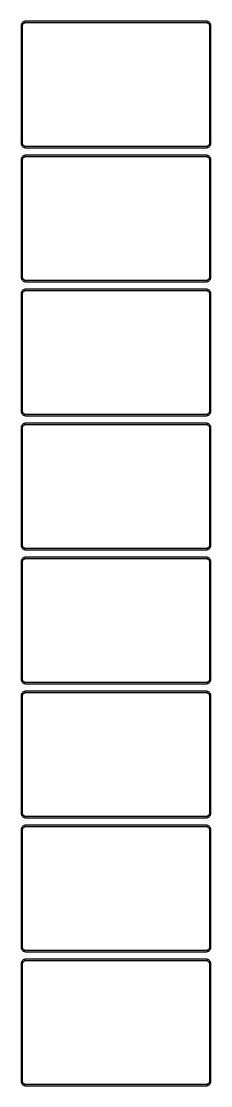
# Model space of a CAD drawing. Header units: metres. Extents: x -112 to 112, y 2310 to 4686.
# Drawn here: x -112 to 112, y 3423 to 4686 of the extents above; entities that cross this region are included whole.
import ezdxf

# ---------------------------------------------------------------- set-up
doc = ezdxf.new("R2010")
doc.units = ezdxf.units.M

msp = doc.modelspace()

# ---------------------------------------------------------------- linework, layer by layer
for p, q in [((-109.045, 4685.76), (-109.629, 4685.52)), ((-108.437, 4685.91), (-109.045, 4685.76)), ((-107.814, 4685.99), (-108.437, 4685.91)), ((107.814, 4685.99), (-107.814, 4685.99)), ((108.437, 4685.91), (107.814, 4685.99)), ((109.045, 4685.76), (108.437, 4685.91)), ((109.629, 4685.52), (109.045, 4685.76)), ((-112.461, 4681.63), (-112.5, 4681)), ((-112.5, 4681), (-112.5, 4541)), ((-112.343, 4682.24), (-112.461, 4681.63)), ((-112.149, 4682.84), (-112.343, 4682.24)), ((-111.882, 4683.41), (-112.149, 4682.84)), ((-111.545, 4683.94), (-111.882, 4683.41)), ((-111.145, 4684.42), (-111.545, 4683.94)), ((-110.687, 4684.85), (-111.145, 4684.42)), ((-111, 4680.5), (-110.968, 4681)), ((-111, 4541.5), (-111, 4680.5)), ((-110.968, 4681), (-110.874, 4681.49)), ((-110.874, 4681.49), (-110.719, 4681.97)), ((-110.719, 4681.97), (-110.505, 4682.43)), ((-110.179, 4685.22), (-110.687, 4684.85)), ((-110.505, 4682.43), (-110.236, 4682.85)), ((-110.236, 4682.85), (-109.916, 4683.24)), ((-109.629, 4685.52), (-110.179, 4685.22)), ((-109.916, 4683.24), (-109.55, 4683.58)), ((-109.55, 4683.58), (-109.143, 4683.88)), ((-109.143, 4683.88), (-108.703, 4684.12)), ((-108.703, 4684.12), (-108.236, 4684.3)), ((-108.236, 4684.3), (-107.75, 4684.43)), ((-107.75, 4684.43), (-107.251, 4684.49)), ((-107.251, 4684.49), (107.251, 4684.49)), ((107.251, 4684.49), (107.75, 4684.43)), ((107.75, 4684.43), (108.236, 4684.3)), ((108.236, 4684.3), (108.703, 4684.12)), ((108.703, 4684.12), (109.143, 4683.88)), ((109.143, 4683.88), (109.55, 4683.58)), ((109.55, 4683.58), (109.916, 4683.24)), ((110.179, 4685.22), (109.629, 4685.52)), ((109.916, 4683.24), (110.236, 4682.85)), ((110.687, 4684.85), (110.179, 4685.22)), ((110.236, 4682.85), (110.505, 4682.43)), ((110.505, 4682.43), (110.719, 4681.97)), ((111.145, 4684.42), (110.687, 4684.85)), ((110.719, 4681.97), (110.874, 4681.49)), ((110.874, 4681.49), (110.968, 4681)), ((110.968, 4681), (111, 4680.5)), ((111, 4680.5), (111, 4541.5)), ((111.545, 4683.94), (111.145, 4684.42)), ((111.882, 4683.41), (111.545, 4683.94)), ((112.149, 4682.84), (111.882, 4683.41)), ((112.343, 4682.24), (112.149, 4682.84)), ((112.461, 4681.63), (112.343, 4682.24)), ((112.5, 4681), (112.461, 4681.63)), ((112.5, 4541), (112.5, 4681)), ((-112.5, 4541), (-112.461, 4540.37)), ((-112.461, 4540.37), (-112.343, 4539.76)), ((-112.343, 4539.76), (-112.149, 4539.16)), ((-112.149, 4539.16), (-111.882, 4538.59)), ((-111.882, 4538.59), (-111.545, 4538.06)), ((-111.545, 4538.06), (-111.145, 4537.58)), ((-111.145, 4537.58), (-110.687, 4537.15)), ((-110.968, 4541), (-111, 4541.5)), ((-110.874, 4540.51), (-110.968, 4541)), ((-110.719, 4540.03), (-110.874, 4540.51)), ((-110.505, 4539.57), (-110.719, 4540.03)), ((-110.687, 4537.15), (-110.179, 4536.78)), ((-110.236, 4539.15), (-110.505, 4539.57)), ((-109.916, 4538.76), (-110.236, 4539.15)), ((-110.179, 4536.78), (-109.629, 4536.48)), ((-109.55, 4538.42), (-109.916, 4538.76)), ((-109.629, 4536.48), (-109.045, 4536.24)), ((-109.143, 4538.12), (-109.55, 4538.42)), ((-108.703, 4537.88), (-109.143, 4538.12)), ((-109.045, 4536.24), (-108.437, 4536.09)), ((-108.236, 4537.7), (-108.703, 4537.88)), ((-108.437, 4536.09), (-107.814, 4536.01)), ((-107.75, 4537.57), (-108.236, 4537.7)), ((-107.814, 4536.01), (107.814, 4536.01)), ((-107.251, 4537.51), (-107.75, 4537.57)), ((107.251, 4537.51), (-107.251, 4537.51)), ((107.75, 4537.57), (107.251, 4537.51)), ((108.236, 4537.7), (107.75, 4537.57)), ((107.814, 4536.01), (108.437, 4536.09)), ((108.703, 4537.88), (108.236, 4537.7)), ((108.437, 4536.09), (109.045, 4536.24)), ((109.143, 4538.12), (108.703, 4537.88)), ((109.045, 4536.24), (109.629, 4536.48)), ((109.55, 4538.42), (109.143, 4538.12)), ((109.916, 4538.76), (109.55, 4538.42)), ((109.629, 4536.48), (110.179, 4536.78)), ((110.236, 4539.15), (109.916, 4538.76)), ((110.179, 4536.78), (110.687, 4537.15)), ((110.505, 4539.57), (110.236, 4539.15)), ((110.719, 4540.03), (110.505, 4539.57)), ((110.687, 4537.15), (111.145, 4537.58)), ((110.874, 4540.51), (110.719, 4540.03)), ((110.968, 4541), (110.874, 4540.51)), ((111, 4541.5), (110.968, 4541)), ((111.145, 4537.58), (111.545, 4538.06)), ((111.545, 4538.06), (111.882, 4538.59)), ((111.882, 4538.59), (112.149, 4539.16)), ((112.149, 4539.16), (112.343, 4539.76)), ((112.343, 4539.76), (112.461, 4540.37)), ((112.461, 4540.37), (112.5, 4541)), ((-112.461, 4522.63), (-112.5, 4522)), ((-112.5, 4522), (-112.5, 4382)), ((-112.343, 4523.24), (-112.461, 4522.63)), ((-112.149, 4523.84), (-112.343, 4523.24)), ((-111.882, 4524.41), (-112.149, 4523.84)), ((-111.545, 4524.94), (-111.882, 4524.41)), ((-111.145, 4525.42), (-111.545, 4524.94)), ((-110.687, 4525.85), (-111.145, 4525.42)), ((-111, 4521.5), (-110.968, 4522)), ((-111, 4382.5), (-111, 4521.5)), ((-110.968, 4522), (-110.874, 4522.49)), ((-110.874, 4522.49), (-110.719, 4522.97)), ((-110.719, 4522.97), (-110.505, 4523.43)), ((-110.179, 4526.22), (-110.687, 4525.85)), ((-110.505, 4523.43), (-110.236, 4523.85)), ((-110.236, 4523.85), (-109.916, 4524.24)), ((-109.629, 4526.52), (-110.179, 4526.22)), ((-109.916, 4524.24), (-109.55, 4524.58)), ((-109.045, 4526.76), (-109.629, 4526.52)), ((-109.55, 4524.58), (-109.143, 4524.88)), ((-109.143, 4524.88), (-108.703, 4525.12)), ((-108.437, 4526.91), (-109.045, 4526.76)), ((-108.703, 4525.12), (-108.236, 4525.3)), ((-107.814, 4526.99), (-108.437, 4526.91)), ((-108.236, 4525.3), (-107.75, 4525.43)), ((107.814, 4526.99), (-107.814, 4526.99)), ((-107.75, 4525.43), (-107.251, 4525.49)), ((-107.251, 4525.49), (107.251, 4525.49)), ((107.251, 4525.49), (107.75, 4525.43)), ((107.75, 4525.43), (108.236, 4525.3)), ((108.437, 4526.91), (107.814, 4526.99)), ((108.236, 4525.3), (108.703, 4525.12)), ((109.045, 4526.76), (108.437, 4526.91)), ((108.703, 4525.12), (109.143, 4524.88)), ((109.629, 4526.52), (109.045, 4526.76)), ((109.143, 4524.88), (109.55, 4524.58)), ((109.55, 4524.58), (109.916, 4524.24)), ((110.179, 4526.22), (109.629, 4526.52)), ((109.916, 4524.24), (110.236, 4523.85)), ((110.687, 4525.85), (110.179, 4526.22)), ((110.236, 4523.85), (110.505, 4523.43)), ((110.505, 4523.43), (110.719, 4522.97)), ((111.145, 4525.42), (110.687, 4525.85)), ((110.719, 4522.97), (110.874, 4522.49)), ((110.874, 4522.49), (110.968, 4522)), ((110.968, 4522), (111, 4521.5)), ((111, 4521.5), (111, 4382.5)), ((111.545, 4524.94), (111.145, 4525.42)), ((111.882, 4524.41), (111.545, 4524.94)), ((112.149, 4523.84), (111.882, 4524.41)), ((112.343, 4523.24), (112.149, 4523.84)), ((112.461, 4522.63), (112.343, 4523.24)), ((112.5, 4522), (112.461, 4522.63)), ((112.5, 4382), (112.5, 4522)), ((-112.5, 4382), (-112.461, 4381.37)), ((-112.461, 4381.37), (-112.343, 4380.76)), ((-112.343, 4380.76), (-112.149, 4380.16)), ((-112.149, 4380.16), (-111.882, 4379.59)), ((-111.882, 4379.59), (-111.545, 4379.06)), ((-111.545, 4379.06), (-111.145, 4378.58)), ((-111.145, 4378.58), (-110.687, 4378.15)), ((-110.968, 4382), (-111, 4382.5)), ((-110.874, 4381.51), (-110.968, 4382)), ((-110.719, 4381.03), (-110.874, 4381.51)), ((-110.505, 4380.57), (-110.719, 4381.03)), ((-110.687, 4378.15), (-110.179, 4377.78)), ((-110.236, 4380.15), (-110.505, 4380.57)), ((-109.916, 4379.76), (-110.236, 4380.15)), ((-110.179, 4377.78), (-109.629, 4377.48)), ((-109.55, 4379.42), (-109.916, 4379.76)), ((-109.629, 4377.48), (-109.045, 4377.24)), ((-109.143, 4379.12), (-109.55, 4379.42)), ((-108.703, 4378.88), (-109.143, 4379.12)), ((-109.045, 4377.24), (-108.437, 4377.09)), ((-108.236, 4378.7), (-108.703, 4378.88)), ((-108.437, 4377.09), (-107.814, 4377.01)), ((-107.75, 4378.57), (-108.236, 4378.7)), ((-107.814, 4377.01), (107.814, 4377.01)), ((-107.251, 4378.51), (-107.75, 4378.57)), ((107.251, 4378.51), (-107.251, 4378.51)), ((107.75, 4378.57), (107.251, 4378.51)), ((108.236, 4378.7), (107.75, 4378.57)), ((107.814, 4377.01), (108.437, 4377.09)), ((108.703, 4378.88), (108.236, 4378.7)), ((108.437, 4377.09), (109.045, 4377.24)), ((109.143, 4379.12), (108.703, 4378.88)), ((109.045, 4377.24), (109.629, 4377.48)), ((109.55, 4379.42), (109.143, 4379.12)), ((109.916, 4379.76), (109.55, 4379.42)), ((109.629, 4377.48), (110.179, 4377.78)), ((110.236, 4380.15), (109.916, 4379.76)), ((110.179, 4377.78), (110.687, 4378.15)), ((110.505, 4380.57), (110.236, 4380.15)), ((110.719, 4381.03), (110.505, 4380.57)), ((110.687, 4378.15), (111.145, 4378.58)), ((110.874, 4381.51), (110.719, 4381.03)), ((110.968, 4382), (110.874, 4381.51)), ((111, 4382.5), (110.968, 4382)), ((111.145, 4378.58), (111.545, 4379.06)), ((111.545, 4379.06), (111.882, 4379.59)), ((111.882, 4379.59), (112.149, 4380.16)), ((112.149, 4380.16), (112.343, 4380.76)), ((112.343, 4380.76), (112.461, 4381.37)), ((112.461, 4381.37), (112.5, 4382)), ((-112.461, 4363.63), (-112.5, 4363)), ((-112.5, 4363), (-112.5, 4223)), ((-112.343, 4364.24), (-112.461, 4363.63)), ((-112.149, 4364.84), (-112.343, 4364.24)), ((-111.882, 4365.41), (-112.149, 4364.84)), ((-111.545, 4365.94), (-111.882, 4365.41)), ((-111.145, 4366.42), (-111.545, 4365.94)), ((-110.687, 4366.85), (-111.145, 4366.42)), ((-111, 4362.5), (-110.968, 4363)), ((-111, 4223.5), (-111, 4362.5)), ((-110.968, 4363), (-110.874, 4363.49)), ((-110.874, 4363.49), (-110.719, 4363.97)), ((-110.719, 4363.97), (-110.505, 4364.43)), ((-110.179, 4367.22), (-110.687, 4366.85)), ((-110.505, 4364.43), (-110.236, 4364.85)), ((-110.236, 4364.85), (-109.916, 4365.24)), ((-109.629, 4367.52), (-110.179, 4367.22)), ((-109.916, 4365.24), (-109.55, 4365.58)), ((-109.045, 4367.76), (-109.629, 4367.52)), ((-109.55, 4365.58), (-109.143, 4365.88)), ((-109.143, 4365.88), (-108.703, 4366.12)), ((-108.437, 4367.91), (-109.045, 4367.76)), ((-108.703, 4366.12), (-108.236, 4366.3)), ((-107.814, 4367.99), (-108.437, 4367.91)), ((-108.236, 4366.3), (-107.75, 4366.43)), ((107.814, 4367.99), (-107.814, 4367.99)), ((-107.75, 4366.43), (-107.251, 4366.49)), ((-107.251, 4366.49), (107.251, 4366.49)), ((107.251, 4366.49), (107.75, 4366.43)), ((107.75, 4366.43), (108.236, 4366.3)), ((108.437, 4367.91), (107.814, 4367.99)), ((108.236, 4366.3), (108.703, 4366.12)), ((109.045, 4367.76), (108.437, 4367.91)), ((108.703, 4366.12), (109.143, 4365.88)), ((109.629, 4367.52), (109.045, 4367.76)), ((109.143, 4365.88), (109.55, 4365.58)), ((109.55, 4365.58), (109.916, 4365.24)), ((110.179, 4367.22), (109.629, 4367.52)), ((109.916, 4365.24), (110.236, 4364.85)), ((110.687, 4366.85), (110.179, 4367.22)), ((110.236, 4364.85), (110.505, 4364.43)), ((110.505, 4364.43), (110.719, 4363.97)), ((111.145, 4366.42), (110.687, 4366.85)), ((110.719, 4363.97), (110.874, 4363.49)), ((110.874, 4363.49), (110.968, 4363)), ((110.968, 4363), (111, 4362.5)), ((111, 4362.5), (111, 4223.5)), ((111.545, 4365.94), (111.145, 4366.42)), ((111.882, 4365.41), (111.545, 4365.94)), ((112.149, 4364.84), (111.882, 4365.41)), ((112.343, 4364.24), (112.149, 4364.84)), ((112.461, 4363.63), (112.343, 4364.24)), ((112.5, 4363), (112.461, 4363.63)), ((112.5, 4223), (112.5, 4363)), ((-112.5, 4223), (-112.461, 4222.37)), ((-112.461, 4222.37), (-112.343, 4221.76)), ((-112.343, 4221.76), (-112.149, 4221.16)), ((-112.149, 4221.16), (-111.882, 4220.59)), ((-111.882, 4220.59), (-111.545, 4220.06)), ((-111.545, 4220.06), (-111.145, 4219.58)), ((-111.145, 4219.58), (-110.687, 4219.15)), ((-110.968, 4223), (-111, 4223.5)), ((-110.874, 4222.51), (-110.968, 4223)), ((-110.719, 4222.03), (-110.874, 4222.51)), ((-110.505, 4221.57), (-110.719, 4222.03)), ((-110.687, 4219.15), (-110.179, 4218.78)), ((-110.236, 4221.15), (-110.505, 4221.57)), ((-109.916, 4220.76), (-110.236, 4221.15)), ((-110.179, 4218.78), (-109.629, 4218.48)), ((-109.55, 4220.42), (-109.916, 4220.76)), ((-109.629, 4218.48), (-109.045, 4218.24)), ((-109.143, 4220.12), (-109.55, 4220.42)), ((-108.703, 4219.88), (-109.143, 4220.12)), ((-108.236, 4219.7), (-108.703, 4219.88)), ((-107.75, 4219.57), (-108.236, 4219.7)), ((-107.251, 4219.51), (-107.75, 4219.57)), ((107.251, 4219.51), (-107.251, 4219.51)), ((107.75, 4219.57), (107.251, 4219.51)), ((108.236, 4219.7), (107.75, 4219.57)), ((108.703, 4219.88), (108.236, 4219.7)), ((109.143, 4220.12), (108.703, 4219.88)), ((109.045, 4218.24), (109.629, 4218.48)), ((109.55, 4220.42), (109.143, 4220.12)), ((109.916, 4220.76), (109.55, 4220.42)), ((109.629, 4218.48), (110.179, 4218.78)), ((110.236, 4221.15), (109.916, 4220.76)), ((110.179, 4218.78), (110.687, 4219.15)), ((110.505, 4221.57), (110.236, 4221.15)), ((110.719, 4222.03), (110.505, 4221.57)), ((110.687, 4219.15), (111.145, 4219.58)), ((110.874, 4222.51), (110.719, 4222.03)), ((110.968, 4223), (110.874, 4222.51)), ((111, 4223.5), (110.968, 4223)), ((111.145, 4219.58), (111.545, 4220.06)), ((111.545, 4220.06), (111.882, 4220.59)), ((111.882, 4220.59), (112.149, 4221.16)), ((112.149, 4221.16), (112.343, 4221.76)), ((112.343, 4221.76), (112.461, 4222.37)), ((112.461, 4222.37), (112.5, 4223)), ((-112.149, 4205.84), (-112.343, 4205.24)), ((-111.882, 4206.41), (-112.149, 4205.84)), ((-111.545, 4206.94), (-111.882, 4206.41)), ((-111.145, 4207.42), (-111.545, 4206.94)), ((-110.687, 4207.85), (-111.145, 4207.42)), ((-110.179, 4208.22), (-110.687, 4207.85)), ((-110.505, 4205.43), (-110.236, 4205.85)), ((-110.236, 4205.85), (-109.916, 4206.24)), ((-109.629, 4208.52), (-110.179, 4208.22)), ((-109.916, 4206.24), (-109.55, 4206.58)), ((-109.045, 4208.76), (-109.629, 4208.52)), ((-109.55, 4206.58), (-109.143, 4206.88)), ((-109.143, 4206.88), (-108.703, 4207.12)), ((-109.045, 4218.24), (-108.437, 4218.09)), ((-108.437, 4208.91), (-109.045, 4208.76)), ((-108.703, 4207.12), (-108.236, 4207.3)), ((-108.437, 4218.09), (-107.814, 4218.01)), ((-107.814, 4208.99), (-108.437, 4208.91)), ((-108.236, 4207.3), (-107.75, 4207.43)), ((-107.814, 4218.01), (107.814, 4218.01)), ((107.814, 4208.99), (-107.814, 4208.99)), ((-107.75, 4207.43), (-107.251, 4207.49)), ((-107.251, 4207.49), (107.251, 4207.49)), ((107.251, 4207.49), (107.75, 4207.43)), ((107.75, 4207.43), (108.236, 4207.3)), ((107.814, 4218.01), (108.437, 4218.09)), ((108.437, 4208.91), (107.814, 4208.99)), ((108.236, 4207.3), (108.703, 4207.12)), ((108.437, 4218.09), (109.045, 4218.24)), ((109.045, 4208.76), (108.437, 4208.91)), ((108.703, 4207.12), (109.143, 4206.88)), ((109.629, 4208.52), (109.045, 4208.76)), ((109.143, 4206.88), (109.55, 4206.58)), ((109.55, 4206.58), (109.916, 4206.24)), ((110.179, 4208.22), (109.629, 4208.52)), ((109.916, 4206.24), (110.236, 4205.85)), ((110.687, 4207.85), (110.179, 4208.22)), ((110.236, 4205.85), (110.505, 4205.43)), ((111.145, 4207.42), (110.687, 4207.85)), ((111.545, 4206.94), (111.145, 4207.42)), ((111.882, 4206.41), (111.545, 4206.94)), ((112.149, 4205.84), (111.882, 4206.41)), ((112.343, 4205.24), (112.149, 4205.84)), ((-112.461, 4204.63), (-112.5, 4204)), ((-112.5, 4204), (-112.5, 4064)), ((-112.343, 4205.24), (-112.461, 4204.63)), ((-111, 4203.5), (-110.968, 4204)), ((-111, 4064.5), (-111, 4203.5)), ((-110.968, 4204), (-110.874, 4204.49)), ((-110.874, 4204.49), (-110.719, 4204.97)), ((-110.719, 4204.97), (-110.505, 4205.43)), ((110.505, 4205.43), (110.719, 4204.97)), ((110.719, 4204.97), (110.874, 4204.49)), ((110.874, 4204.49), (110.968, 4204)), ((110.968, 4204), (111, 4203.5)), ((111, 4203.5), (111, 4064.5)), ((112.461, 4204.63), (112.343, 4205.24)), ((112.5, 4204), (112.461, 4204.63)), ((112.5, 4064), (112.5, 4204)), ((-112.5, 4064), (-112.461, 4063.37)), ((-112.461, 4063.37), (-112.343, 4062.76)), ((-112.343, 4062.76), (-112.149, 4062.16)), ((-112.149, 4062.16), (-111.882, 4061.59)), ((-111.882, 4061.59), (-111.545, 4061.06)), ((-111.545, 4061.06), (-111.145, 4060.58)), ((-111.145, 4060.58), (-110.687, 4060.15)), ((-110.968, 4064), (-111, 4064.5)), ((-110.874, 4063.51), (-110.968, 4064)), ((-110.719, 4063.03), (-110.874, 4063.51)), ((-110.505, 4062.57), (-110.719, 4063.03)), ((-110.687, 4060.15), (-110.179, 4059.78)), ((-110.236, 4062.15), (-110.505, 4062.57)), ((-109.916, 4061.76), (-110.236, 4062.15)), ((-110.179, 4059.78), (-109.629, 4059.48)), ((-109.55, 4061.42), (-109.916, 4061.76)), ((-109.629, 4059.48), (-109.045, 4059.24)), ((-109.143, 4061.12), (-109.55, 4061.42)), ((-108.703, 4060.88), (-109.143, 4061.12)), ((-109.045, 4059.24), (-108.437, 4059.09)), ((-108.236, 4060.7), (-108.703, 4060.88)), ((-108.437, 4059.09), (-107.814, 4059.01)), ((-107.75, 4060.57), (-108.236, 4060.7)), ((-107.814, 4059.01), (107.814, 4059.01)), ((-107.251, 4060.51), (-107.75, 4060.57)), ((107.251, 4060.51), (-107.251, 4060.51)), ((107.75, 4060.57), (107.251, 4060.51)), ((108.236, 4060.7), (107.75, 4060.57)), ((107.814, 4059.01), (108.437, 4059.09)), ((108.703, 4060.88), (108.236, 4060.7)), ((108.437, 4059.09), (109.045, 4059.24)), ((109.143, 4061.12), (108.703, 4060.88)), ((109.045, 4059.24), (109.629, 4059.48)), ((109.55, 4061.42), (109.143, 4061.12)), ((109.916, 4061.76), (109.55, 4061.42)), ((109.629, 4059.48), (110.179, 4059.78)), ((110.236, 4062.15), (109.916, 4061.76)), ((110.179, 4059.78), (110.687, 4060.15)), ((110.505, 4062.57), (110.236, 4062.15)), ((110.719, 4063.03), (110.505, 4062.57)), ((110.687, 4060.15), (111.145, 4060.58)), ((110.874, 4063.51), (110.719, 4063.03)), ((110.968, 4064), (110.874, 4063.51)), ((111, 4064.5), (110.968, 4064)), ((111.145, 4060.58), (111.545, 4061.06)), ((111.545, 4061.06), (111.882, 4061.59)), ((111.882, 4061.59), (112.149, 4062.16)), ((112.149, 4062.16), (112.343, 4062.76)), ((112.343, 4062.76), (112.461, 4063.37)), ((112.461, 4063.37), (112.5, 4064)), ((-112.461, 4045.63), (-112.5, 4045)), ((-112.5, 4045), (-112.5, 3905)), ((-112.343, 4046.24), (-112.461, 4045.63)), ((-112.149, 4046.84), (-112.343, 4046.24)), ((-111.882, 4047.41), (-112.149, 4046.84)), ((-111.545, 4047.94), (-111.882, 4047.41)), ((-111.145, 4048.42), (-111.545, 4047.94)), ((-110.687, 4048.85), (-111.145, 4048.42)), ((-111, 4044.5), (-110.968, 4045)), ((-111, 3905.5), (-111, 4044.5)), ((-110.968, 4045), (-110.874, 4045.49)), ((-110.874, 4045.49), (-110.719, 4045.97)), ((-110.719, 4045.97), (-110.505, 4046.43)), ((-110.179, 4049.22), (-110.687, 4048.85)), ((-110.505, 4046.43), (-110.236, 4046.85)), ((-110.236, 4046.85), (-109.916, 4047.24)), ((-109.629, 4049.52), (-110.179, 4049.22)), ((-109.916, 4047.24), (-109.55, 4047.58)), ((-109.045, 4049.76), (-109.629, 4049.52)), ((-109.55, 4047.58), (-109.143, 4047.88)), ((-109.143, 4047.88), (-108.703, 4048.12)), ((-108.437, 4049.91), (-109.045, 4049.76)), ((-108.703, 4048.12), (-108.236, 4048.3)), ((-107.814, 4049.99), (-108.437, 4049.91)), ((-108.236, 4048.3), (-107.75, 4048.43)), ((107.814, 4049.99), (-107.814, 4049.99)), ((-107.75, 4048.43), (-107.251, 4048.49)), ((-107.251, 4048.49), (107.251, 4048.49)), ((107.251, 4048.49), (107.75, 4048.43)), ((107.75, 4048.43), (108.236, 4048.3)), ((108.437, 4049.91), (107.814, 4049.99)), ((108.236, 4048.3), (108.703, 4048.12)), ((109.045, 4049.76), (108.437, 4049.91)), ((108.703, 4048.12), (109.143, 4047.88)), ((109.629, 4049.52), (109.045, 4049.76)), ((109.143, 4047.88), (109.55, 4047.58)), ((109.55, 4047.58), (109.916, 4047.24)), ((110.179, 4049.22), (109.629, 4049.52)), ((109.916, 4047.24), (110.236, 4046.85)), ((110.687, 4048.85), (110.179, 4049.22)), ((110.236, 4046.85), (110.505, 4046.43)), ((110.505, 4046.43), (110.719, 4045.97)), ((111.145, 4048.42), (110.687, 4048.85)), ((110.719, 4045.97), (110.874, 4045.49)), ((110.874, 4045.49), (110.968, 4045)), ((110.968, 4045), (111, 4044.5)), ((111, 4044.5), (111, 3905.5)), ((111.545, 4047.94), (111.145, 4048.42)), ((111.882, 4047.41), (111.545, 4047.94)), ((112.149, 4046.84), (111.882, 4047.41)), ((112.343, 4046.24), (112.149, 4046.84)), ((112.461, 4045.63), (112.343, 4046.24)), ((112.5, 4045), (112.461, 4045.63)), ((112.5, 3905), (112.5, 4045)), ((-112.5, 3905), (-112.461, 3904.37)), ((-112.461, 3904.37), (-112.343, 3903.76)), ((-112.343, 3903.76), (-112.149, 3903.16)), ((-112.149, 3903.16), (-111.882, 3902.59)), ((-110.968, 3905), (-111, 3905.5)), ((-110.874, 3904.51), (-110.968, 3905)), ((-110.719, 3904.03), (-110.874, 3904.51)), ((-110.505, 3903.57), (-110.719, 3904.03)), ((-110.236, 3903.15), (-110.505, 3903.57)), ((-109.916, 3902.76), (-110.236, 3903.15)), ((-109.55, 3902.42), (-109.916, 3902.76)), ((109.916, 3902.76), (109.55, 3902.42)), ((110.236, 3903.15), (109.916, 3902.76)), ((110.505, 3903.57), (110.236, 3903.15)), ((110.719, 3904.03), (110.505, 3903.57)), ((110.874, 3904.51), (110.719, 3904.03)), ((110.968, 3905), (110.874, 3904.51)), ((111, 3905.5), (110.968, 3905)), ((111.882, 3902.59), (112.149, 3903.16)), ((112.149, 3903.16), (112.343, 3903.76)), ((112.343, 3903.76), (112.461, 3904.37)), ((112.461, 3904.37), (112.5, 3905)), ((-111.882, 3902.59), (-111.545, 3902.06)), ((-111.545, 3902.06), (-111.145, 3901.58)), ((-111.145, 3901.58), (-110.687, 3901.15)), ((-110.687, 3901.15), (-110.179, 3900.78)), ((-110.179, 3890.22), (-110.687, 3889.85)), ((-110.179, 3900.78), (-109.629, 3900.48)), ((-109.629, 3890.52), (-110.179, 3890.22)), ((-109.629, 3900.48), (-109.045, 3900.24)), ((-109.045, 3890.76), (-109.629, 3890.52)), ((-109.143, 3902.12), (-109.55, 3902.42)), ((-108.703, 3901.88), (-109.143, 3902.12)), ((-109.045, 3900.24), (-108.437, 3900.09)), ((-108.437, 3890.91), (-109.045, 3890.76)), ((-108.236, 3901.7), (-108.703, 3901.88)), ((-108.437, 3900.09), (-107.814, 3900.01)), ((-107.814, 3890.99), (-108.437, 3890.91)), ((-107.75, 3901.57), (-108.236, 3901.7)), ((-107.814, 3900.01), (107.814, 3900.01)), ((107.814, 3890.99), (-107.814, 3890.99)), ((-107.251, 3901.51), (-107.75, 3901.57)), ((107.251, 3901.51), (-107.251, 3901.51)), ((107.75, 3901.57), (107.251, 3901.51)), ((108.236, 3901.7), (107.75, 3901.57)), ((107.814, 3900.01), (108.437, 3900.09)), ((108.437, 3890.91), (107.814, 3890.99)), ((108.703, 3901.88), (108.236, 3901.7)), ((108.437, 3900.09), (109.045, 3900.24)), ((109.045, 3890.76), (108.437, 3890.91)), ((109.143, 3902.12), (108.703, 3901.88)), ((109.045, 3900.24), (109.629, 3900.48)), ((109.629, 3890.52), (109.045, 3890.76)), ((109.55, 3902.42), (109.143, 3902.12)), ((109.629, 3900.48), (110.179, 3900.78)), ((110.179, 3890.22), (109.629, 3890.52)), ((110.179, 3900.78), (110.687, 3901.15)), ((110.687, 3889.85), (110.179, 3890.22)), ((110.687, 3901.15), (111.145, 3901.58)), ((111.145, 3901.58), (111.545, 3902.06)), ((111.545, 3902.06), (111.882, 3902.59)), ((-112.461, 3886.63), (-112.5, 3886)), ((-112.5, 3886), (-112.5, 3746)), ((-112.343, 3887.24), (-112.461, 3886.63)), ((-112.149, 3887.84), (-112.343, 3887.24)), ((-111.882, 3888.41), (-112.149, 3887.84)), ((-111.545, 3888.94), (-111.882, 3888.41)), ((-111.145, 3889.42), (-111.545, 3888.94)), ((-110.687, 3889.85), (-111.145, 3889.42)), ((-111, 3885.5), (-110.968, 3886)), ((-111, 3746.5), (-111, 3885.5)), ((-110.968, 3886), (-110.874, 3886.49)), ((-110.874, 3886.49), (-110.719, 3886.97)), ((-110.719, 3886.97), (-110.505, 3887.43)), ((-110.505, 3887.43), (-110.236, 3887.85)), ((-110.236, 3887.85), (-109.916, 3888.24)), ((-109.916, 3888.24), (-109.55, 3888.58)), ((-109.55, 3888.58), (-109.143, 3888.88)), ((-109.143, 3888.88), (-108.703, 3889.12)), ((-108.703, 3889.12), (-108.236, 3889.3)), ((-108.236, 3889.3), (-107.75, 3889.43)), ((-107.75, 3889.43), (-107.251, 3889.49)), ((-107.251, 3889.49), (107.251, 3889.49)), ((107.251, 3889.49), (107.75, 3889.43)), ((107.75, 3889.43), (108.236, 3889.3)), ((108.236, 3889.3), (108.703, 3889.12)), ((108.703, 3889.12), (109.143, 3888.88)), ((109.143, 3888.88), (109.55, 3888.58)), ((109.55, 3888.58), (109.916, 3888.24)), ((109.916, 3888.24), (110.236, 3887.85)), ((110.236, 3887.85), (110.505, 3887.43)), ((110.505, 3887.43), (110.719, 3886.97)), ((111.145, 3889.42), (110.687, 3889.85)), ((110.719, 3886.97), (110.874, 3886.49)), ((110.874, 3886.49), (110.968, 3886)), ((110.968, 3886), (111, 3885.5)), ((111, 3885.5), (111, 3746.5)), ((111.545, 3888.94), (111.145, 3889.42)), ((111.882, 3888.41), (111.545, 3888.94)), ((112.149, 3887.84), (111.882, 3888.41)), ((112.343, 3887.24), (112.149, 3887.84)), ((112.461, 3886.63), (112.343, 3887.24)), ((112.5, 3886), (112.461, 3886.63)), ((112.5, 3746), (112.5, 3886)), ((-112.5, 3746), (-112.461, 3745.37)), ((-112.461, 3745.37), (-112.343, 3744.76)), ((-112.343, 3744.76), (-112.149, 3744.16)), ((-112.149, 3744.16), (-111.882, 3743.59)), ((-111.882, 3743.59), (-111.545, 3743.06)), ((-111.545, 3743.06), (-111.145, 3742.58)), ((-111.145, 3742.58), (-110.687, 3742.15)), ((-110.968, 3746), (-111, 3746.5)), ((-110.874, 3745.51), (-110.968, 3746)), ((-110.719, 3745.03), (-110.874, 3745.51)), ((-110.505, 3744.57), (-110.719, 3745.03)), ((-110.687, 3742.15), (-110.179, 3741.78)), ((-110.236, 3744.15), (-110.505, 3744.57)), ((-109.916, 3743.76), (-110.236, 3744.15)), ((-110.179, 3741.78), (-109.629, 3741.48)), ((-109.55, 3743.42), (-109.916, 3743.76)), ((-109.629, 3741.48), (-109.045, 3741.24)), ((-109.143, 3743.12), (-109.55, 3743.42)), ((-108.703, 3742.88), (-109.143, 3743.12)), ((-109.045, 3741.24), (-108.437, 3741.09)), ((-108.236, 3742.7), (-108.703, 3742.88)), ((-108.437, 3741.09), (-107.814, 3741.01)), ((-107.75, 3742.57), (-108.236, 3742.7)), ((-107.814, 3741.01), (107.814, 3741.01)), ((-107.251, 3742.51), (-107.75, 3742.57)), ((107.251, 3742.51), (-107.251, 3742.51)), ((107.75, 3742.57), (107.251, 3742.51)), ((108.236, 3742.7), (107.75, 3742.57)), ((107.814, 3741.01), (108.437, 3741.09)), ((108.703, 3742.88), (108.236, 3742.7)), ((108.437, 3741.09), (109.045, 3741.24)), ((109.143, 3743.12), (108.703, 3742.88)), ((109.045, 3741.24), (109.629, 3741.48)), ((109.55, 3743.42), (109.143, 3743.12)), ((109.916, 3743.76), (109.55, 3743.42)), ((109.629, 3741.48), (110.179, 3741.78)), ((110.236, 3744.15), (109.916, 3743.76)), ((110.179, 3741.78), (110.687, 3742.15)), ((110.505, 3744.57), (110.236, 3744.15)), ((110.719, 3745.03), (110.505, 3744.57)), ((110.687, 3742.15), (111.145, 3742.58)), ((110.874, 3745.51), (110.719, 3745.03)), ((110.968, 3746), (110.874, 3745.51)), ((111, 3746.5), (110.968, 3746)), ((111.145, 3742.58), (111.545, 3743.06)), ((111.545, 3743.06), (111.882, 3743.59)), ((111.882, 3743.59), (112.149, 3744.16)), ((112.149, 3744.16), (112.343, 3744.76)), ((112.343, 3744.76), (112.461, 3745.37)), ((112.461, 3745.37), (112.5, 3746)), ((-112.461, 3727.63), (-112.5, 3727)), ((-112.5, 3727), (-112.5, 3587)), ((-112.343, 3728.24), (-112.461, 3727.63)), ((-112.149, 3728.84), (-112.343, 3728.24)), ((-111.882, 3729.41), (-112.149, 3728.84)), ((-111.545, 3729.94), (-111.882, 3729.41)), ((-111.145, 3730.42), (-111.545, 3729.94)), ((-110.687, 3730.85), (-111.145, 3730.42)), ((-111, 3726.5), (-110.968, 3727)), ((-111, 3587.5), (-111, 3726.5)), ((-110.968, 3727), (-110.874, 3727.49)), ((-110.874, 3727.49), (-110.719, 3727.97)), ((-110.719, 3727.97), (-110.505, 3728.43)), ((-110.179, 3731.22), (-110.687, 3730.85)), ((-110.505, 3728.43), (-110.236, 3728.85)), ((-110.236, 3728.85), (-109.916, 3729.24)), ((-109.629, 3731.52), (-110.179, 3731.22)), ((-109.916, 3729.24), (-109.55, 3729.58)), ((-109.045, 3731.76), (-109.629, 3731.52)), ((-109.55, 3729.58), (-109.143, 3729.88)), ((-109.143, 3729.88), (-108.703, 3730.12)), ((-108.437, 3731.91), (-109.045, 3731.76)), ((-108.703, 3730.12), (-108.236, 3730.3)), ((-107.814, 3731.99), (-108.437, 3731.91)), ((-108.236, 3730.3), (-107.75, 3730.43)), ((107.814, 3731.99), (-107.814, 3731.99)), ((-107.75, 3730.43), (-107.251, 3730.49)), ((-107.251, 3730.49), (107.251, 3730.49)), ((107.251, 3730.49), (107.75, 3730.43)), ((107.75, 3730.43), (108.236, 3730.3)), ((108.437, 3731.91), (107.814, 3731.99)), ((108.236, 3730.3), (108.703, 3730.12)), ((109.045, 3731.76), (108.437, 3731.91)), ((108.703, 3730.12), (109.143, 3729.88)), ((109.629, 3731.52), (109.045, 3731.76)), ((109.143, 3729.88), (109.55, 3729.58)), ((109.55, 3729.58), (109.916, 3729.24)), ((110.179, 3731.22), (109.629, 3731.52)), ((109.916, 3729.24), (110.236, 3728.85)), ((110.687, 3730.85), (110.179, 3731.22)), ((110.236, 3728.85), (110.505, 3728.43)), ((110.505, 3728.43), (110.719, 3727.97)), ((111.145, 3730.42), (110.687, 3730.85)), ((110.719, 3727.97), (110.874, 3727.49)), ((110.874, 3727.49), (110.968, 3727)), ((110.968, 3727), (111, 3726.5)), ((111, 3726.5), (111, 3587.5)), ((111.545, 3729.94), (111.145, 3730.42)), ((111.882, 3729.41), (111.545, 3729.94)), ((112.149, 3728.84), (111.882, 3729.41)), ((112.343, 3728.24), (112.149, 3728.84)), ((112.461, 3727.63), (112.343, 3728.24)), ((112.5, 3727), (112.461, 3727.63)), ((112.5, 3587), (112.5, 3727)), ((-112.5, 3587), (-112.461, 3586.37)), ((-110.968, 3587), (-111, 3587.5)), ((-110.874, 3586.51), (-110.968, 3587)), ((110.968, 3587), (110.874, 3586.51)), ((111, 3587.5), (110.968, 3587)), ((112.461, 3586.37), (112.5, 3587)), ((-112.461, 3586.37), (-112.343, 3585.76)), ((-112.343, 3585.76), (-112.149, 3585.16)), ((-112.149, 3585.16), (-111.882, 3584.59)), ((-111.882, 3584.59), (-111.545, 3584.06)), ((-111.545, 3584.06), (-111.145, 3583.58)), ((-111.145, 3583.58), (-110.687, 3583.15)), ((-110.719, 3586.03), (-110.874, 3586.51)), ((-110.505, 3585.57), (-110.719, 3586.03)), ((-110.687, 3583.15), (-110.179, 3582.78)), ((-110.236, 3585.15), (-110.505, 3585.57)), ((-109.916, 3584.76), (-110.236, 3585.15)), ((-110.179, 3582.78), (-109.629, 3582.48)), ((-109.55, 3584.42), (-109.916, 3584.76)), ((-109.629, 3582.48), (-109.045, 3582.24)), ((-109.143, 3584.12), (-109.55, 3584.42)), ((-108.703, 3583.88), (-109.143, 3584.12)), ((-109.045, 3582.24), (-108.437, 3582.09)), ((-108.236, 3583.7), (-108.703, 3583.88)), ((-108.437, 3582.09), (-107.814, 3582.01)), ((-107.75, 3583.57), (-108.236, 3583.7)), ((-107.814, 3582.01), (107.814, 3582.01)), ((-107.251, 3583.51), (-107.75, 3583.57)), ((107.251, 3583.51), (-107.251, 3583.51)), ((107.75, 3583.57), (107.251, 3583.51)), ((108.236, 3583.7), (107.75, 3583.57)), ((107.814, 3582.01), (108.437, 3582.09)), ((108.703, 3583.88), (108.236, 3583.7)), ((108.437, 3582.09), (109.045, 3582.24)), ((109.143, 3584.12), (108.703, 3583.88)), ((109.045, 3582.24), (109.629, 3582.48)), ((109.55, 3584.42), (109.143, 3584.12)), ((109.916, 3584.76), (109.55, 3584.42)), ((109.629, 3582.48), (110.179, 3582.78)), ((110.236, 3585.15), (109.916, 3584.76)), ((110.179, 3582.78), (110.687, 3583.15)), ((110.505, 3585.57), (110.236, 3585.15)), ((110.719, 3586.03), (110.505, 3585.57)), ((110.687, 3583.15), (111.145, 3583.58)), ((110.874, 3586.51), (110.719, 3586.03)), ((111.145, 3583.58), (111.545, 3584.06)), ((111.545, 3584.06), (111.882, 3584.59)), ((111.882, 3584.59), (112.149, 3585.16)), ((112.149, 3585.16), (112.343, 3585.76)), ((112.343, 3585.76), (112.461, 3586.37)), ((-112.461, 3568.63), (-112.5, 3568)), ((-112.5, 3568), (-112.5, 3428)), ((-112.343, 3569.24), (-112.461, 3568.63)), ((-112.149, 3569.84), (-112.343, 3569.24)), ((-111.882, 3570.41), (-112.149, 3569.84)), ((-111.545, 3570.94), (-111.882, 3570.41)), ((-111.145, 3571.42), (-111.545, 3570.94)), ((-110.687, 3571.85), (-111.145, 3571.42)), ((-111, 3567.5), (-110.968, 3568)), ((-111, 3428.5), (-111, 3567.5)), ((-110.968, 3568), (-110.874, 3568.49)), ((-110.874, 3568.49), (-110.719, 3568.97)), ((-110.719, 3568.97), (-110.505, 3569.43)), ((-110.179, 3572.22), (-110.687, 3571.85)), ((-110.505, 3569.43), (-110.236, 3569.85)), ((-110.236, 3569.85), (-109.916, 3570.24)), ((-109.629, 3572.52), (-110.179, 3572.22)), ((-109.916, 3570.24), (-109.55, 3570.58)), ((-109.045, 3572.76), (-109.629, 3572.52)), ((-109.55, 3570.58), (-109.143, 3570.88)), ((-109.143, 3570.88), (-108.703, 3571.12)), ((-108.437, 3572.91), (-109.045, 3572.76)), ((-108.703, 3571.12), (-108.236, 3571.3)), ((-107.814, 3572.99), (-108.437, 3572.91)), ((-108.236, 3571.3), (-107.75, 3571.43)), ((107.814, 3572.99), (-107.814, 3572.99)), ((-107.75, 3571.43), (-107.251, 3571.49)), ((-107.251, 3571.49), (107.251, 3571.49)), ((107.251, 3571.49), (107.75, 3571.43)), ((107.75, 3571.43), (108.236, 3571.3)), ((108.437, 3572.91), (107.814, 3572.99)), ((108.236, 3571.3), (108.703, 3571.12)), ((109.045, 3572.76), (108.437, 3572.91)), ((108.703, 3571.12), (109.143, 3570.88)), ((109.629, 3572.52), (109.045, 3572.76)), ((109.143, 3570.88), (109.55, 3570.58)), ((109.55, 3570.58), (109.916, 3570.24)), ((110.179, 3572.22), (109.629, 3572.52)), ((109.916, 3570.24), (110.236, 3569.85)), ((110.687, 3571.85), (110.179, 3572.22)), ((110.236, 3569.85), (110.505, 3569.43)), ((110.505, 3569.43), (110.719, 3568.97)), ((111.145, 3571.42), (110.687, 3571.85)), ((110.719, 3568.97), (110.874, 3568.49)), ((110.874, 3568.49), (110.968, 3568)), ((110.968, 3568), (111, 3567.5)), ((111, 3567.5), (111, 3428.5)), ((111.545, 3570.94), (111.145, 3571.42)), ((111.882, 3570.41), (111.545, 3570.94)), ((112.149, 3569.84), (111.882, 3570.41)), ((112.343, 3569.24), (112.149, 3569.84)), ((112.461, 3568.63), (112.343, 3569.24)), ((112.5, 3568), (112.461, 3568.63)), ((112.5, 3428), (112.5, 3568)), ((-112.5, 3428), (-112.461, 3427.37)), ((-112.461, 3427.37), (-112.343, 3426.76)), ((-112.343, 3426.76), (-112.149, 3426.16)), ((-112.149, 3426.16), (-111.882, 3425.59)), ((-111.882, 3425.59), (-111.545, 3425.06)), ((-111.545, 3425.06), (-111.145, 3424.58)), ((-111.145, 3424.58), (-110.687, 3424.15)), ((-110.968, 3428), (-111, 3428.5)), ((-110.874, 3427.51), (-110.968, 3428)), ((-110.719, 3427.03), (-110.874, 3427.51)), ((-110.505, 3426.57), (-110.719, 3427.03)), ((-110.687, 3424.15), (-110.179, 3423.78)), ((-110.236, 3426.15), (-110.505, 3426.57)), ((-109.916, 3425.76), (-110.236, 3426.15)), ((-110.179, 3423.78), (-109.629, 3423.48)), ((-109.55, 3425.42), (-109.916, 3425.76)), ((-109.629, 3423.48), (-109.045, 3423.24)), ((-109.143, 3425.12), (-109.55, 3425.42)), ((-108.703, 3424.88), (-109.143, 3425.12)), ((-109.045, 3423.24), (-108.437, 3423.09)), ((-108.236, 3424.7), (-108.703, 3424.88)), ((-108.437, 3423.09), (-107.814, 3423.01)), ((-107.75, 3424.57), (-108.236, 3424.7)), ((-107.814, 3423.01), (107.814, 3423.01)), ((-107.251, 3424.51), (-107.75, 3424.57)), ((107.251, 3424.51), (-107.251, 3424.51)), ((107.75, 3424.57), (107.251, 3424.51)), ((108.236, 3424.7), (107.75, 3424.57)), ((107.814, 3423.01), (108.437, 3423.09)), ((108.703, 3424.88), (108.236, 3424.7)), ((108.437, 3423.09), (109.045, 3423.24)), ((109.143, 3425.12), (108.703, 3424.88)), ((109.045, 3423.24), (109.629, 3423.48)), ((109.55, 3425.42), (109.143, 3425.12)), ((109.916, 3425.76), (109.55, 3425.42)), ((109.629, 3423.48), (110.179, 3423.78)), ((110.236, 3426.15), (109.916, 3425.76)), ((110.179, 3423.78), (110.687, 3424.15)), ((110.505, 3426.57), (110.236, 3426.15)), ((110.719, 3427.03), (110.505, 3426.57)), ((110.687, 3424.15), (111.145, 3424.58)), ((110.874, 3427.51), (110.719, 3427.03)), ((110.968, 3428), (110.874, 3427.51)), ((111, 3428.5), (110.968, 3428)), ((111.145, 3424.58), (111.545, 3425.06)), ((111.545, 3425.06), (111.882, 3425.59)), ((111.882, 3425.59), (112.149, 3426.16)), ((112.149, 3426.16), (112.343, 3426.76)), ((112.343, 3426.76), (112.461, 3427.37)), ((112.461, 3427.37), (112.5, 3428))]:
    msp.add_line(p, q)

doc.saveas('drawing.dxf')
